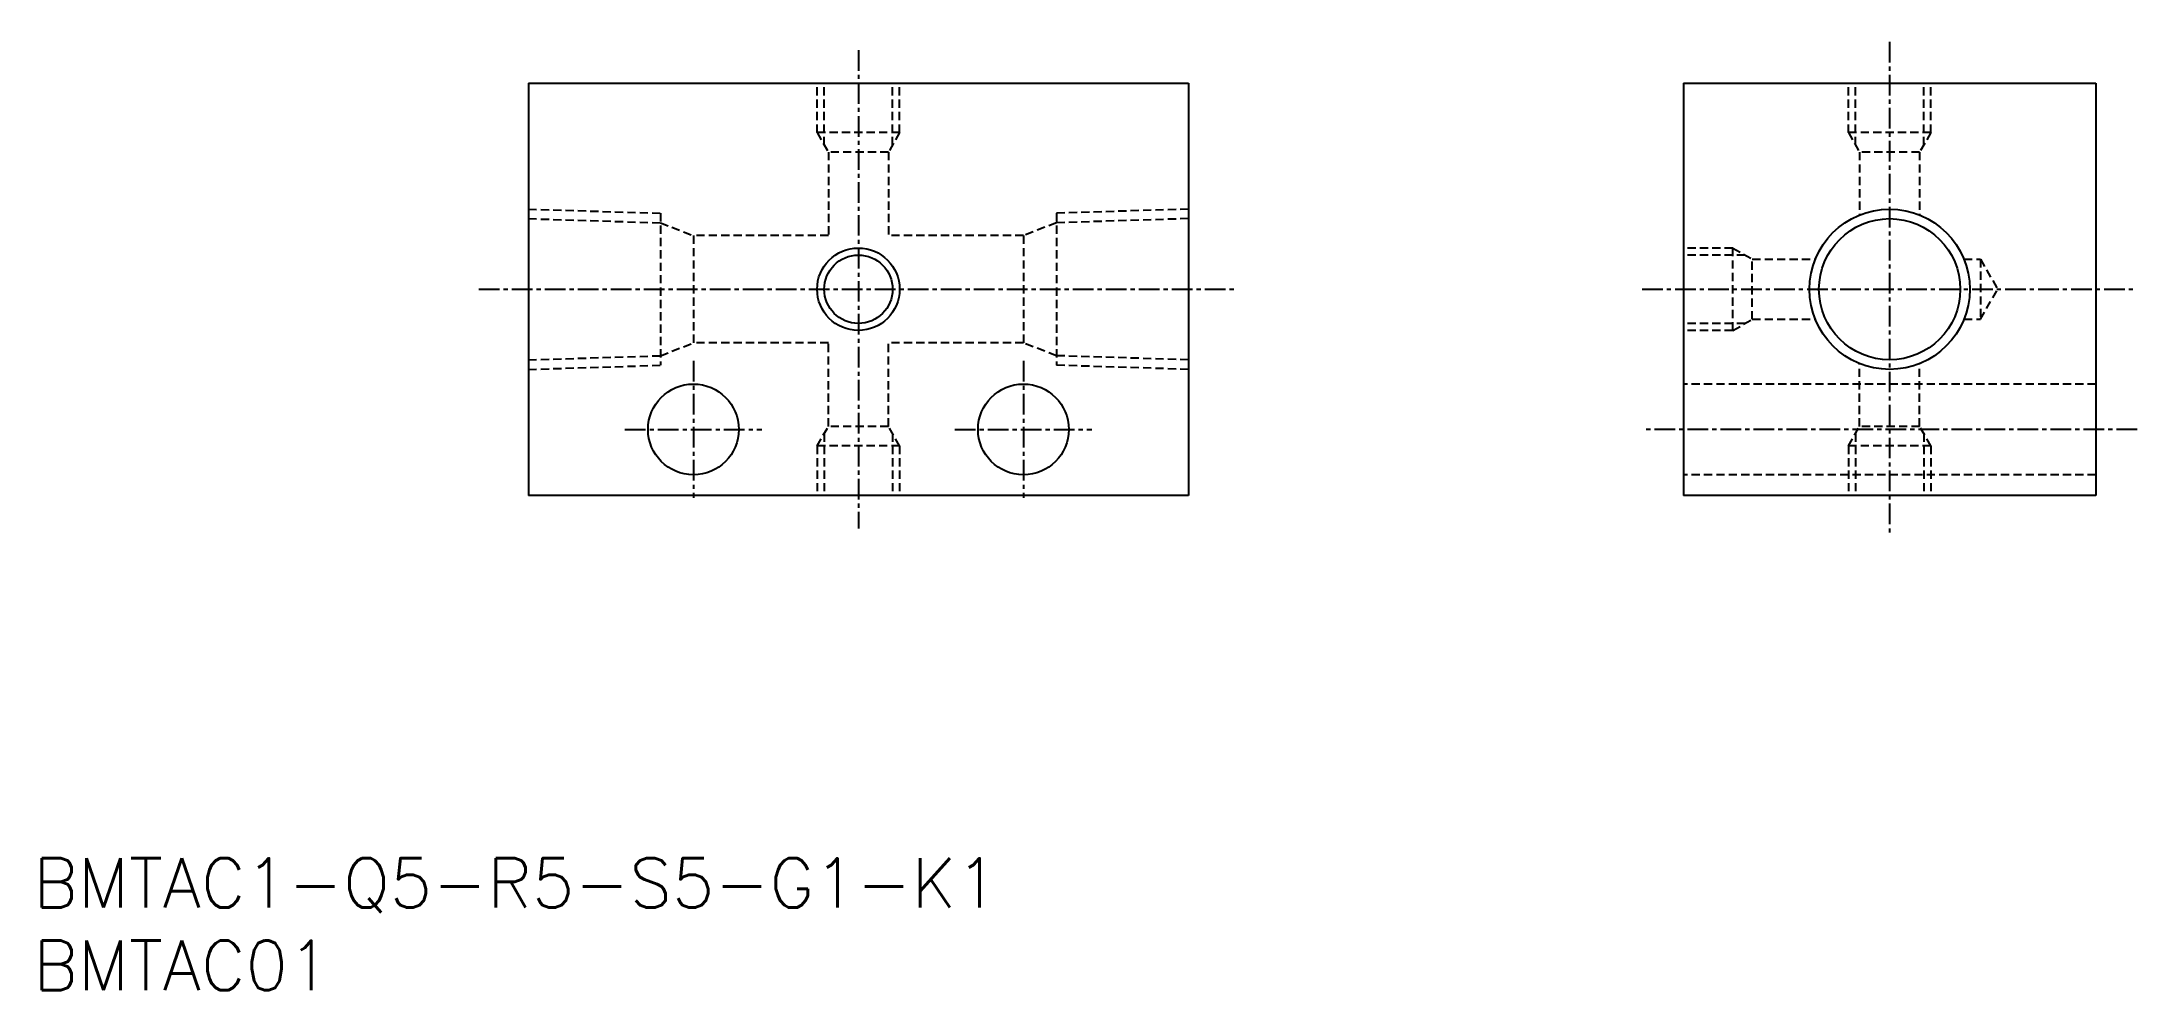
# Model space of a CAD drawing. Extents: x 1 to 128, y 0 to 57.
import ezdxf

# ---------------------------------------------------------------- set-up
doc = ezdxf.new("R2010")
doc.units = 0
doc.linetypes.add('CENTER', pattern=[2, 1.25, -0.25, 0.25, -0.25])
doc.linetypes.add('DASHED', pattern=[0.75, 0.5, -0.25])
doc.layers.get('0').update_dxf_attribs({"linetype": 'CONTINUOUS'})
doc.layers.add('CENTER', color=1, linetype='CENTER')
doc.styles.get("Standard").update_dxf_attribs({"font": 'txt.shx'})

# ---------------------------------------------------------------- blocks, each defined once
blk = doc.blocks.new('*U12')
at = {"color": 7, "linetype": 'CONTINUOUS'}
blk.add_text('BMTAC01', height=3, dxfattribs=at).set_placement((0, 0))
blk = doc.blocks.new('*U13')
at = {"color": 7, "linetype": 'CONTINUOUS'}
blk.add_text('BMTAC1-Q5-R5-S5-G1-K1', height=3, dxfattribs=at).set_placement((0, 5))

msp = doc.modelspace()

# ---------------------------------------------------------------- linework, layer by layer
at = {"color": 7, "linetype": 'CONTINUOUS'}
for p, q in [((30, 55), (70, 55)), ((30, 55), (30, 30)), ((70, 55), (70, 30)), ((100, 55), (100, 30)), ((100, 55), (125, 55)), ((125, 55), (125, 30)), ((70, 30), (30, 30)), ((125, 30), (100, 30))]:
    msp.add_line(p, q, dxfattribs=at)
at = {"color": 3, "linetype": 'DASHED'}
for p, q in [((47.5, 52), (47.5, 55)), ((47.93, 51.25), (47.93, 55)), ((52.07, 51.25), (52.07, 55)), ((52.5, 52), (52.5, 55)), ((110, 52), (110, 55)), ((110.43, 51.25), (110.43, 55)), ((114.57, 51.25), (114.57, 55)), ((115, 52), (115, 55)), ((52.5, 52), (47.5, 52)), ((47.5, 52), (48.18, 50.82)), ((48.18, 50.82), (48.18, 45.75)), ((51.82, 50.82), (48.18, 50.82)), ((52.5, 52), (51.82, 50.82)), ((51.82, 50.82), (51.82, 45.75)), ((115, 52), (110, 52)), ((110, 52), (110.68, 50.82)), ((110.68, 50.82), (110.68, 47.01)), ((114.32, 50.82), (110.68, 50.82)), ((115, 52), (114.32, 50.82)), ((114.32, 50.82), (114.32, 47.01)), ((30, 47.36), (38, 47.11)), ((38, 47.11), (38, 37.89)), ((70, 47.36), (62, 47.11)), ((62, 47.11), (62, 37.89)), ((30, 46.78), (38, 46.53)), ((38, 46.53), (40, 45.75)), ((40, 45.75), (40, 39.25)), ((48.18, 45.75), (40, 45.75)), ((60, 45.75), (51.82, 45.75)), ((62, 46.53), (60, 45.75)), ((60, 45.75), (60, 39.25)), ((70, 46.78), (62, 46.53)), ((103, 45), (100, 45)), ((103.75, 44.57), (100, 44.57)), ((103, 40), (103, 45)), ((103, 45), (104.18, 44.32)), ((104.18, 44.32), (107.99, 44.32)), ((104.18, 40.68), (104.18, 44.32)), ((117.01, 44.32), (118, 44.32)), ((118, 44.32), (118, 40.68)), ((118, 44.32), (119.05, 42.5)), ((118, 40.68), (119.05, 42.5)), ((103, 40), (104.18, 40.68)), ((104.18, 40.68), (107.99, 40.68)), ((117.01, 40.68), (118, 40.68)), ((103.75, 40.43), (100, 40.43)), ((103, 40), (100, 40)), ((30, 38.22), (38, 38.47)), ((38, 38.47), (40, 39.25)), ((48.18, 39.25), (40, 39.25)), ((48.18, 34.18), (48.18, 39.25)), ((51.82, 34.18), (51.82, 39.25)), ((60, 39.25), (51.82, 39.25)), ((62, 38.47), (60, 39.25)), ((70, 38.22), (62, 38.47)), ((30, 37.64), (38, 37.89)), ((70, 37.64), (62, 37.89)), ((110.68, 34.18), (110.68, 37.99)), ((114.32, 34.18), (114.32, 37.99)), ((125, 36.75), (100, 36.75)), ((47.5, 33), (48.18, 34.18)), ((47.93, 33.75), (47.93, 30)), ((51.82, 34.18), (48.18, 34.18)), ((52.5, 33), (51.82, 34.18)), ((52.07, 33.75), (52.07, 30)), ((110, 33), (110.68, 34.18)), ((110.43, 33.75), (110.43, 30)), ((114.32, 34.18), (110.68, 34.18)), ((115, 33), (114.32, 34.18)), ((114.57, 33.75), (114.57, 30)), ((52.5, 33), (47.5, 33)), ((47.5, 33), (47.5, 30)), ((52.5, 33), (52.5, 30)), ((115, 33), (110, 33)), ((110, 33), (110, 30)), ((115, 33), (115, 30)), ((125, 31.25), (100, 31.25))]:
    msp.add_line(p, q, dxfattribs=at)
at = {"color": 3, "linetype": 'CONTINUOUS'}
for centre, radius in [((112.5, 42.5), 4.86), ((50, 42.5), 2.5)]:
    msp.add_circle(centre, radius, dxfattribs=at)
at = {"color": 7, "linetype": 'CONTINUOUS'}
for centre, radius in [((112.5, 42.5), 4.28), ((50, 42.5), 2.07), ((40, 34), 2.75), ((60, 34), 2.75)]:
    msp.add_circle(centre, radius, dxfattribs=at)
at = {"layer": 'CENTER', "color": 1, "linetype": 'CENTER'}
for p, q in [((112.5, 57.5), (112.5, 27.5)), ((50, 57), (50, 28)), ((27, 42.5), (73, 42.5)), ((97.5, 42.5), (127.5, 42.5)), ((40, 38.15), (40, 29.85)), ((60, 38.15), (60, 29.85)), ((35.85, 34), (44.15, 34)), ((55.85, 34), (64.15, 34)), ((127.5, 34), (97.5, 34))]:
    msp.add_line(p, q, dxfattribs=at)

# ---------------------------------------------------------------- block references
at = {"color": 7, "linetype": 'CONTINUOUS'}
for name in ['*U13', '*U12']:
    msp.add_blockref(name, (0, 0), dxfattribs=at)

doc.saveas('drawing.dxf')
